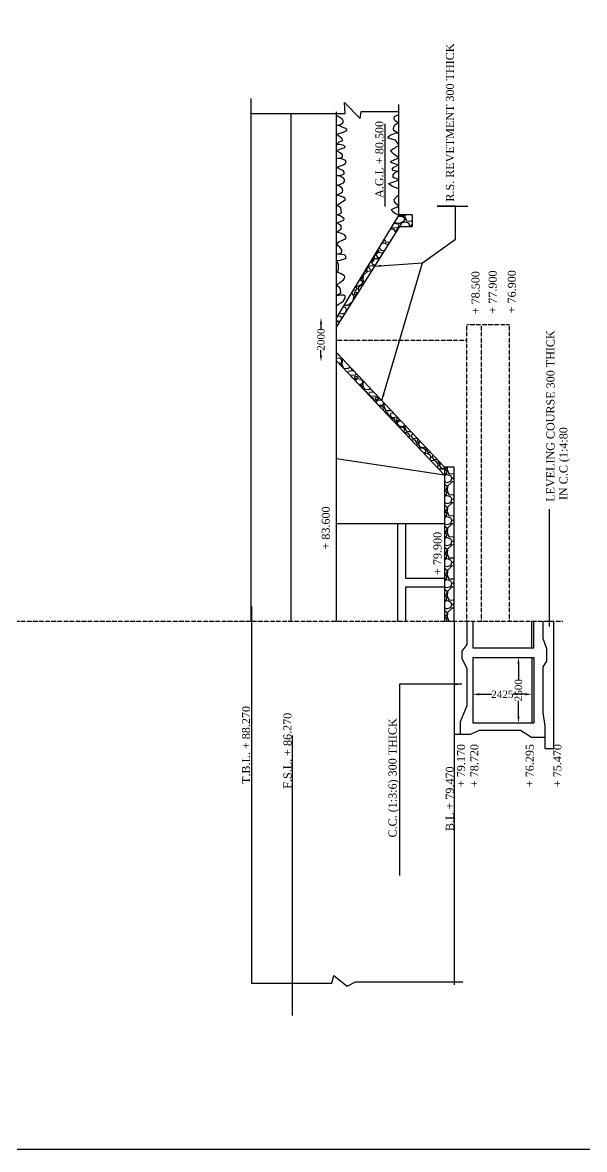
# Model space of a CAD drawing. Header units: millimetres. Extents: x -109570 to 230732, y -246061 to 110368.
# Drawn here: x 126853 to 153524, y 10129 to 63657 of the extents above; entities that cross this region are included whole.
import ezdxf

# ---------------------------------------------------------------- set-up
doc = ezdxf.new("R2010")
doc.units = ezdxf.units.MM
doc.header["$MEASUREMENT"] = 0
doc.header["$PDMODE"] = 33
doc.header["$PDSIZE"] = 500
doc.linetypes.add('ACAD_ISO03W100', pattern=[30, 12, -18])
for name, color, linetype in [('DIM', 5, 'Continuous'), ('DOT LINE', 3, 'ACAD_ISO03W100'), ('DWG. LINE', 1, 'Continuous'), ('HATCH', 2, 'Continuous'), ('TEXT', 7, 'Continuous'), ('TITLE', 7, 'Continuous')]:
    doc.layers.add(name, color=color, linetype=linetype)
doc.styles.get("Standard").update_dxf_attribs({"font": 'TIMES.TTF', "height": 350})
doc.dimstyles.get("Standard").update_dxf_attribs({"dimtxt": 350, "dimasz": 300, "dimexe": 0.18, "dimexo": 0.0625, "dimgap": 0.09, "dimtad": 0, "dimdec": 0, "dimzin": 0, "dimdsep": 46, "dimtxsty": 'Standard', "dimcen": 0.09, "dimse1": 1, "dimse2": 1, "dimclrd": 5, "dimclre": 5, "dimclrt": 4, "dimadec": 0, "dimazin": 0, "dimtfac": 1, "dimtdec": 0, "dimtofl": 0, "dimtmove": 0, "dimatfit": 3, "dimfxl": 1, "dimtolj": 1, "dimtzin": 0, "dimarcsym": 0})
pattern_1 = [(228.0128, (720, 1000), (-7999.998232, -9000.00134), [134.536, -13319.088]), (184.9697, (630, 900), (12000.001052, 999.991307), [230.868, -22855.925]), (132.5104, (400, 880), (9999.990718, -11000.008674), [162.788, -16116.032]), (267.2737, (10, 630), (999.996018, 20000.000295), [210.238, -20813.558]), (292.8337, (0, 420), (-5000.009905, 11999.996412), [206.155, -20409.373]), (357.2737, (80, 230), (-20000.000295, 999.996018), [210.238, -20813.558]), (37.6942, (290, 220), (-13000.007346, -9999.990405), [278.029, -27524.849]), (72.2553, (510, 390), (7000.010763, 21999.996231), [262.488, -25986.321]), (121.4296, (590, 640), (-8000.008234, 12999.995036), [210.95, -20884.073]), (175.2364, (480, 820), (11000.000946, -999.991533), [240.832, -11800.763]), (222.3974, (240, 840), (-12000.007351, -10999.992082), [311.448, -30833.375]), (138.8141, (1000, 620), (-7000.002947, 5999.997313), [106.301, -10523.844]), (171.4692, (920, 690), (12999.998285, -2000.00791), [202.237, -20021.511]), (225, (720, 720), (-1e-13, -1000.0003), [141.421, -1272.792]), (203.1986, (650, 840), (4999.99973, 2000.00133), [76.158, -7539.615]), (291.8014, (580, 810), (-999.9999, 3000.00027), [107.703, -5277.462]), (30.9638, (620, 710), (2999.99802, 2000.00248), [174.929, -5656.023]), (161.5651, (770, 800), (2000.00043, -999.9984), [126.491, -3035.787]), (16.3895, (0, 810), (10000.002198, 2999.99271), [177.2, -17542.845]), (70.3462, (170, 860), (-3999.995247, -11000.002136), [148.661, -14717.408]), (293.1986, (770, 1000), (-2000.00133, 4999.99973), [152.315, -7463.458]), (343.6105, (830, 860), (-10000.002198, 2999.99271), [177.2, -17542.845]), (339.444, (0, 190), (-5000.001845, 1999.996), [170.88, -8373.124]), (294.7751, (160, 130), (-4999.99219, 11000.003422), [143.178, -14174.643]), (66.8014, (780, 0), (2000.00133, 4999.99973), [152.315, -7463.458]), (17.354, (840, 140), (-13000.00202, -3999.994502), [167.631, -16595.424]), (69.444, (290, 0), (-1999.996, -5000.001845), [85.44, -8458.564]), (101.3099, (720, 0), (-999.99763, 4000.00075), [50.99, -5048.029]), (165.9638, (710, 50), (3000.00055, -999.99806), [206.155, -3916.95]), (186.009, (510, 100), (9999.999751, 999.999317), [191.05, -18913.923]), (303.6901, (620, 620), (-1000.00133, 1999.99956), [144.222, -3461.329]), (353.1572, (700, 500), (16999.999365, -2000.007998), [251.794, -24927.563]), (60.9454, (950, 470), (-4000.00003, -7000.000385), [102.956, -10192.674]), (90, (1000, 560), (-1000, 1000), [60, -940]), (120.2564, (490, 130), (3999.994887, -7000.002456), [138.924, -13753.52]), (48.0128, (420, 250), (7999.998232, 9000.00134), [269.072, -13184.552]), (0, (600, 450), (1000, 1000), [260, -740]), (325.3048, (860, 450), (-9999.99426, 7000.00861), [158.114, -15653.274]), (254.0546, (990, 360), (-999.99989, -4000.00013), [145.602, -7134.508]), (207.646, (950, 220), (-18999.995807, -10000.007713), [237.065, -23469.474]), (175.4261, (740, 110), (-13000.000558, 999.994801), [250.799, -24829.074])]

# ---------------------------------------------------------------- blocks, each defined once
blk = doc.blocks.new('*D92')
at = {"layer": 'Defpoints', "color": 0}
for p in [(148229, 31943), (151024, 31943), (151024, 31748)]:
    blk.add_point(p, dxfattribs=at)
at = {"layer": 'DIM', "color": 5, "lineweight": -2}
for p, q in [((148529, 31748), (149132, 31748)), ((150724, 31748), (150121, 31748))]:
    blk.add_line(p, q, dxfattribs=at)
at = {"layer": 'DIM', "color": 5}
for points in [[(148529, 31798), (148529, 31698), (148229, 31748)], [(150724, 31798), (150724, 31698), (151024, 31748)]]:
    blk.add_solid(points, dxfattribs=at)
at = {"layer": 'DIM', "color": 4, "insert": (149626, 31748), "char_height": 350, "attachment_point": 5}
blk.add_mtext('\\A1;2425', dxfattribs=at)
blk = doc.blocks.new('*D93')
at = {"layer": 'Defpoints', "color": 0}
for p in [(149974, 33500), (150155, 30386), (150393, 30386)]:
    blk.add_point(p, dxfattribs=at)
at = {"layer": 'DIM', "color": 5, "lineweight": -2}
for p, q in [((150393, 33200), (150393, 32445)), ((150393, 30686), (150393, 31441))]:
    blk.add_line(p, q, dxfattribs=at)
at = {"layer": 'DIM', "color": 5}
for points in [[(150343, 33200), (150443, 33200), (150393, 33500)], [(150343, 30686), (150443, 30686), (150393, 30386)]]:
    blk.add_solid(points, dxfattribs=at)
at = {"layer": 'DIM', "color": 4, "insert": (150393, 31943), "char_height": 350, "attachment_point": 5, "rotation": 90}
blk.add_mtext('\\A1;2500', dxfattribs=at)
blk = doc.blocks.new('*D94')
at = {"layer": 'Defpoints', "color": 0}
for p in [(141019, 49642), (141753, 49642), (141607, 47555)]:
    blk.add_point(p, dxfattribs=at)
at = {"layer": 'DIM', "color": 5, "lineweight": -2}
for p, q in [((141019, 49342), (141019, 49101)), ((141019, 47855), (141019, 48096))]:
    blk.add_line(p, q, dxfattribs=at)
at = {"layer": 'DIM', "color": 5}
for points in [[(140969, 49342), (141069, 49342), (141019, 49642)], [(140969, 47855), (141069, 47855), (141019, 47555)]]:
    blk.add_solid(points, dxfattribs=at)
at = {"layer": 'DIM', "color": 4, "insert": (141019, 48598), "char_height": 350, "attachment_point": 5, "rotation": 90}
blk.add_mtext('\\A1;2000', dxfattribs=at)

msp = doc.modelspace()

# ---------------------------------------------------------------- hatches: boundary and pattern name
at = {"layer": 'HATCH'}
h = msp.add_hatch(dxfattribs=at)
h.set_pattern_fill('GRAVEL', color=256, scale=1000, style=0)
h.set_pattern_definition(pattern_1)
h.paths.add_polyline_path([(144759.7, 53961.5), (145361.2, 53961.5), (145361.2, 54518.6), (144716, 54518.6), (141752.7, 49641.9), (141752.7, 49195)])
h = msp.add_hatch(dxfattribs=at)
h.set_pattern_fill('GRAVEL', color=256, scale=1000, style=0)
h.set_pattern_definition(pattern_1)
h.paths.add_polyline_path([(141752.7, 47986.2), (141752.7, 47587.9), (146881.5, 42161.8), (146881.5, 42541.8)])
h.paths.add_polyline_path([(147341.7, 42541.8), (146881.5, 42541.8), (146881.5, 42161.8), (146881.5, 35206.5), (147341.7, 35206.5)])

# ---------------------------------------------------------------- linework, layer by layer
at = {"layer": 'DIM'}
msp.add_lwpolyline([(147410.7, 53361), (147410.7, 54938.1), (146527.5, 54938.1), (147982.1, 54938.1)], dxfattribs=at)
at = {"layer": 'DOT LINE'}
msp.add_line((152500.5, 35206.5), (6645.5, 35206.5), dxfattribs=at)
for points in [[(147941.7, 35206.5), (147941.7, 49312.5)], [(147941.7, 49312.5), (149964.8, 49312.5)], [(148634.3, 35206.5), (148634.3, 49312.5)], [(149964.8, 35206.5), (149964.8, 49312.5)], [(147941.7, 48552.2), (141752.7, 48552.2)]]:
    msp.add_lwpolyline(points, dxfattribs=at)
at = {"layer": 'DWG. LINE'}
for p, q in [((148229, 35206.5), (148229, 33951.8)), ((151023.8, 33951.8), (151023.8, 35206.5)), ((151124.6, 33951.8), (151124.6, 35206.5)), ((148229, 33951.8), (151124.6, 33951.8))]:
    msp.add_line(p, q, dxfattribs=at)
for points in [[(137708.5, 35206.5), (137708.5, 60040.8)], [(137708.5, 59341.6), (142171.2, 59341.6), (142127.4, 59853.7), (142872.5, 59103.7), (142928.2, 59431.8), (144716, 59431.8)], [(141752.7, 49641.9), (141752.7, 59418.5)], [(144716, 54518.6), (144716, 59768.2)], [(139599.5, 35206.5), (139599.5, 59341.6)], [(144046.9, 58847.4), (144046.9, 54914.7)], [(141752.7, 49195), (144759.7, 53961.5), (145361.2, 53961.5), (145361.2, 54518.6), (144716, 54518.6), (141752.7, 49641.9)], [(141752.7, 35206.5), (141752.7, 49641.9)], [(146881.5, 42541.8), (141752.7, 47986.2)], [(146881.5, 42161.8), (141752.7, 47587.9)], [(146881.5, 42161.8), (141752.7, 42934.5)], [(147341.7, 35206.5), (147341.7, 42541.8), (146881.5, 42541.8), (146881.5, 35206.5)], [(146881.5, 39840.8), (141752.7, 39840.8)], [(144657.5, 39840.8), (144657.5, 35206.5)], [(145028.3, 39840.8), (145028.3, 37261.6)], [(145028.3, 37261.6), (146881.5, 37261.6)], [(145028.3, 36856), (146881.5, 36856)], [(145028.3, 36856), (145028.3, 35206.5)], [(137723.4, 35921.1), (137723.4, 18022.3)], [(147341.7, 35206.5), (147341.7, 17941.8)], [(147941.7, 35206.5), (147941.7, 34119.1), (147706.2, 33798.2), (147706.2, 33472.7), (147941.7, 32980.5), (147941.7, 31199.3), (147618.8, 30437.3), (147618.8, 29855.9)], [(151555.3, 35206.5), (151555.3, 34418.4), (151722.2, 33918.3), (151722.2, 33323), (151555.3, 33061), (151555.3, 30890), (151642.7, 30239.1), (151642.7, 29181.2), (152071.9, 29181.2), (152071.9, 35206.5)], [(148229, 33499.7), (148229, 30386.2), (151124.6, 30386.2)], [(148229, 33499.7), (151124.6, 33499.7)], [(151023.8, 33499.7), (151023.8, 30386.2)], [(151124.6, 33499.7), (151124.6, 30386.2)], [(147341.7, 29855.9), (148120.8, 29855.9), (148543.1, 30041.9), (150492.7, 30041.9), (151008.1, 29707), (151642.7, 29707)], [(139644.5, 29791.9), (139644.5, 16497.1)], [(137723.4, 18022.3), (141530.4, 18022.3), (141621.3, 18393.4), (142261, 17878.1), (142653.2, 18084.2), (147750.5, 18084.2)]]:
    msp.add_lwpolyline(points, dxfattribs=at)
at = {"layer": 'HATCH'}
for points in [[(141752.7, 50222.8), (141960.3, 50347.2), (142091.4, 50445.4), (142167.9, 50569.1), (142171.6, 50678.3), (142109.7, 50714.7), (142004, 50714.7), (141945.7, 50711), (141865.6, 50692.8), (141752.7, 50685.6), (141960.3, 50816.6), (141945.7, 50965.7), (141909.3, 51060.3), (141752.7, 51162.2), (141912.9, 51310.2), (142084.1, 51441.1), (142142.4, 51503), (142153.4, 51561.2), (142142.4, 51623.1), (142062.3, 51677.7), (141974.9, 51717.7), (141869.2, 51768.6), (141752.7, 51794.1), (141836.4, 51870.5), (141851, 51936), (141851, 52019.7), (141851, 52088.8), (141851, 52183.4), (141752.7, 52361.7), (141927.5, 52364.1), (142106, 52422.3), (142211.6, 52462.3), (142189.8, 52586), (142120.6, 52622.4), (141989.4, 52644.2), (141905.6, 52647.9), (141752.7, 52651.5), (141949.3, 52695.2), (142011.3, 52757), (142014.9, 52851.6), (141963.9, 52928.1), (141905.6, 52982.6), (141752.7, 53099.1), (141872.8, 53237.3), (142073.2, 53328.3), (142186.1, 53390.2), (142211.6, 53462.9), (142138.8, 53568.5), (142058.6, 53604.8), (141953, 53648.5), (141752.7, 53677.6), (141850.9, 53763.8), (141967.5, 53840.2), (141989.4, 53927.5), (141960.2, 54022.1), (141858.2, 54087.6), (141752.7, 54131.3), (141971.2, 54229.5), (142105.9, 54276.8), (142124.1, 54338.7), (142022.2, 54411.4), (141931.1, 54473.3), (141752.7, 54530.2), (141901.9, 54566), (141989.4, 54620.6), (141952.9, 54860.7), (141898.3, 54897.1), (141752.7, 54973.5), (141982.1, 55104.5), (142182.4, 55253.7), (142149.6, 55311.9), (142069.5, 55359.2), (141949.3, 55406.5), (141752.7, 55464.7), (141974.8, 55561.2), (142044, 55623.1), (142062.2, 55674), (142036.7, 55750.5), (141989.4, 55823.2), (141916.5, 55870.5), (141858.2, 55903.3), (141752.7, 55928.8), (141942, 55980.6), (142091.4, 56049.7), (142127.8, 56118.9), (142127.8, 56195.3), (142087.7, 56257.1), (142040.4, 56300.8), (141912.9, 56355.4), (141840, 56373.6), (141752.7, 56373.6), (142018.5, 56418.3), (142116.9, 56476.6), (142120.5, 56545.7), (142065.9, 56636.7), (141901.9, 56698.5), (141843.7, 56738.5), (141752.7, 56774.9), (142036.7, 56888.8), (142160.6, 56943.4), (142207.9, 57016.1), (142178.8, 57103.5), (142087.7, 57143.5), (141963.9, 57176.2), (141752.7, 57198.1), (141985.7, 57242.2), (142047.6, 57278.6), (142047.6, 57344.1), (142022.1, 57391.4), (141927.4, 57471.4), (141861.9, 57500.5), (141752.7, 57555.1), (141945.6, 57654), (142120.5, 57708.6), (142164.2, 57755.9), (142105.9, 57821.4), (141920.2, 57857.8), (141876.4, 57861.4), (141792.7, 57861.4), (141752.7, 57912.4), (141923.8, 58000.5), (142058.6, 58055.1), (142007.6, 58142.4), (141938.4, 58193.3), (141821.8, 58302.5), (141752.7, 58357.1), (141993, 58416), (142189.7, 58492.4), (142240.7, 58536.1), (142240.7, 58579.8), (142189.7, 58630.7), (141996.7, 58703.5), (141923.8, 58732.6), (141821.8, 58769), (141752.7, 58776.2), (141942, 58806), (142047.6, 58871.5), (142091.3, 58951.5), (142040.3, 59049.8), (141920.1, 59140.8), (141854.5, 59180.8), (141752.7, 59239)], [(144709.4, 54507.7), (144555.1, 54574.7), (144423.9, 54665.8), (144372.6, 54779.7), (144432.5, 54811), (144529.4, 54853.7), (144589.3, 54876.5), (144716, 54944.9), (144600.8, 55037.1), (144506.7, 55151), (144486.8, 55256.4), (144615.1, 55393.1), (144649.3, 55424.4), (144716, 55470), (144716, 55756.2), (144623.6, 55793.2), (144455.4, 55853), (144364.2, 55907.1), (144261.5, 55978.3), (144241.6, 56009.6), (144375.6, 56066.6), (144521, 56109.3), (144595.1, 56137.8), (144716, 56183.3), (144612.2, 56226.1), (144472.5, 56274.5), (144441.2, 56334.3), (144444, 56416.9), (144501, 56499.5), (144552.3, 56542.2), (144615.1, 56573.5), (144669.2, 56584.9), (144438.5, 56626.5), (144404.2, 56692), (144481.2, 56791.6), (144561.1, 56823), (144623.8, 56851.4), (144680.8, 56882.8), (144521.1, 56939.7), (144378.6, 56988.1), (144341.5, 57022.3), (144350.1, 57076.4), (144638, 57204.6), (144716, 57241.6), (144618.3, 57288.5), (144484.3, 57402.4), (144316, 57567.6), (144432.9, 57653.1), (144544.1, 57704.3), (144604, 57761.3), (144716, 57823.9), (144655.4, 57944.6), (144552.8, 58075.6), (144381.7, 58115.4), (144216.4, 58172.4), (144199.2, 58209.4), (144304.7, 58309.1), (144461.5, 58368.9), (144535.7, 58400.2), (144672.5, 58414.5), (144604.1, 58447.1), (144481.5, 58526.9), (144458.7, 58586.7), (144470.1, 58709.1), (144527.1, 58797.4), (144587, 58840.1), (144716, 58891.4), (144635.5, 58925.6), (144567, 58979.7), (144492.9, 59048), (144487.2, 59136.3), (144521.4, 59201.8), (144569.9, 59227.4), (144635.5, 59258.8), (144716, 59264.5)]]:
    msp.add_lwpolyline(points, dxfattribs=at)
at = {"layer": 'TITLE', "lineweight": 30}
msp.add_lwpolyline([(1161.3, 110368.3), (230620.2, 110368.3), (230620.2, 10129.3), (1161.3, 10129.3)], close=True, dxfattribs=at)

# ---------------------------------------------------------------- texts
at = {"layer": 'DIM', "color": 4, "char_height": 250, "attachment_point": 5, "rotation": 90}
for insert in [(149439.7, 34009.3), (149784.6, 34009.3)]:
    msp.add_mtext('\\A1;  ', dxfattribs=dict(at, insert=insert))
at = {"layer": 'TEXT'}
for s, p in [('R.S. REVETMENT 300 THICK', (147327.6, 55151.2)), ('A.G.L + 80.500', (143979.7, 55324.7)), ('+ 78.500', (148543.8, 49803)), ('+ 77.900', (149356, 49835.5)), ('+ 76.900', (150265.6, 49846.3)), ('LEVELING COURSE 300 THICK', (152101.5, 40891.8)), ('IN C.C (1:4:80', (152716.5, 40975.6)), ('+ 83.600', (141437.6, 38627.4)), ('+ 79.900', (146737.2, 37417.8)), ('T.B.L. + 88.270', (137651.4, 27488.8)), ('F.S.L. + 86.270', (139616.5, 27263.2)), ('C.C. (1:3:6) 300 THICK', (144604.3, 24948.1)), ('+ 79.170', (147858.3, 27340.3)), ('+ 78.720', (148489, 27340.3)), ('+ 76.295', (151115.9, 27340.3)), ('+ 75.470', (152425.4, 27340.3)), ('B.L + 79.470', (147322.8, 25255.4))]:
    msp.add_text(s, height=380, rotation=90, dxfattribs=at).set_placement(p)

# ---------------------------------------------------------------- dimensions: what is measured, and where the dimension line sits
at = {"layer": 'DIM'}
for base, p1, p2, text, picture, middle in [((141019.1, 49641.9), (141606.5, 47555), (141752.7, 49641.9), '2000', '*D94', (141019.1, 48598.4)), ((150392.6, 30386.2), (149974.1, 33499.7), (150155.1, 30386.2), '2500', '*D93', (150392.6, 31943))]:
    dim = msp.add_linear_dim(base=base, p1=p1, p2=p2, angle=90, text=text, dimstyle='Standard', dxfattribs=at)
    dim.commit()
    dim.dimension.update_dxf_attribs({"geometry": picture, "text_midpoint": middle})
dim = msp.add_linear_dim(base=(151023.8, 31747.6), p1=(148229, 31943), p2=(151023.8, 31943), text='2425', dimstyle='Standard', dxfattribs=at)
dim.commit()
dim.dimension.update_dxf_attribs({"geometry": '*D92', "text_midpoint": (149626.4, 31747.6)})

# ---------------------------------------------------------------- leaders
for points in [[(143573.1, 52080.6), (145833.8, 52247.5), (147410.7, 53361)], [(143905.2, 45701.2), (145833.8, 52247.5)], [(151863.9, 34963.3), (151863.9, 40535.2)], [(147699, 32226.6), (144748.5, 32226.6), (144748.5, 23141.8)]]:
    msp.add_leader(points, dimstyle='Standard', override={"dimgap": 0.09, "dimtad": 0}, dxfattribs=at)

doc.saveas('drawing.dxf')
